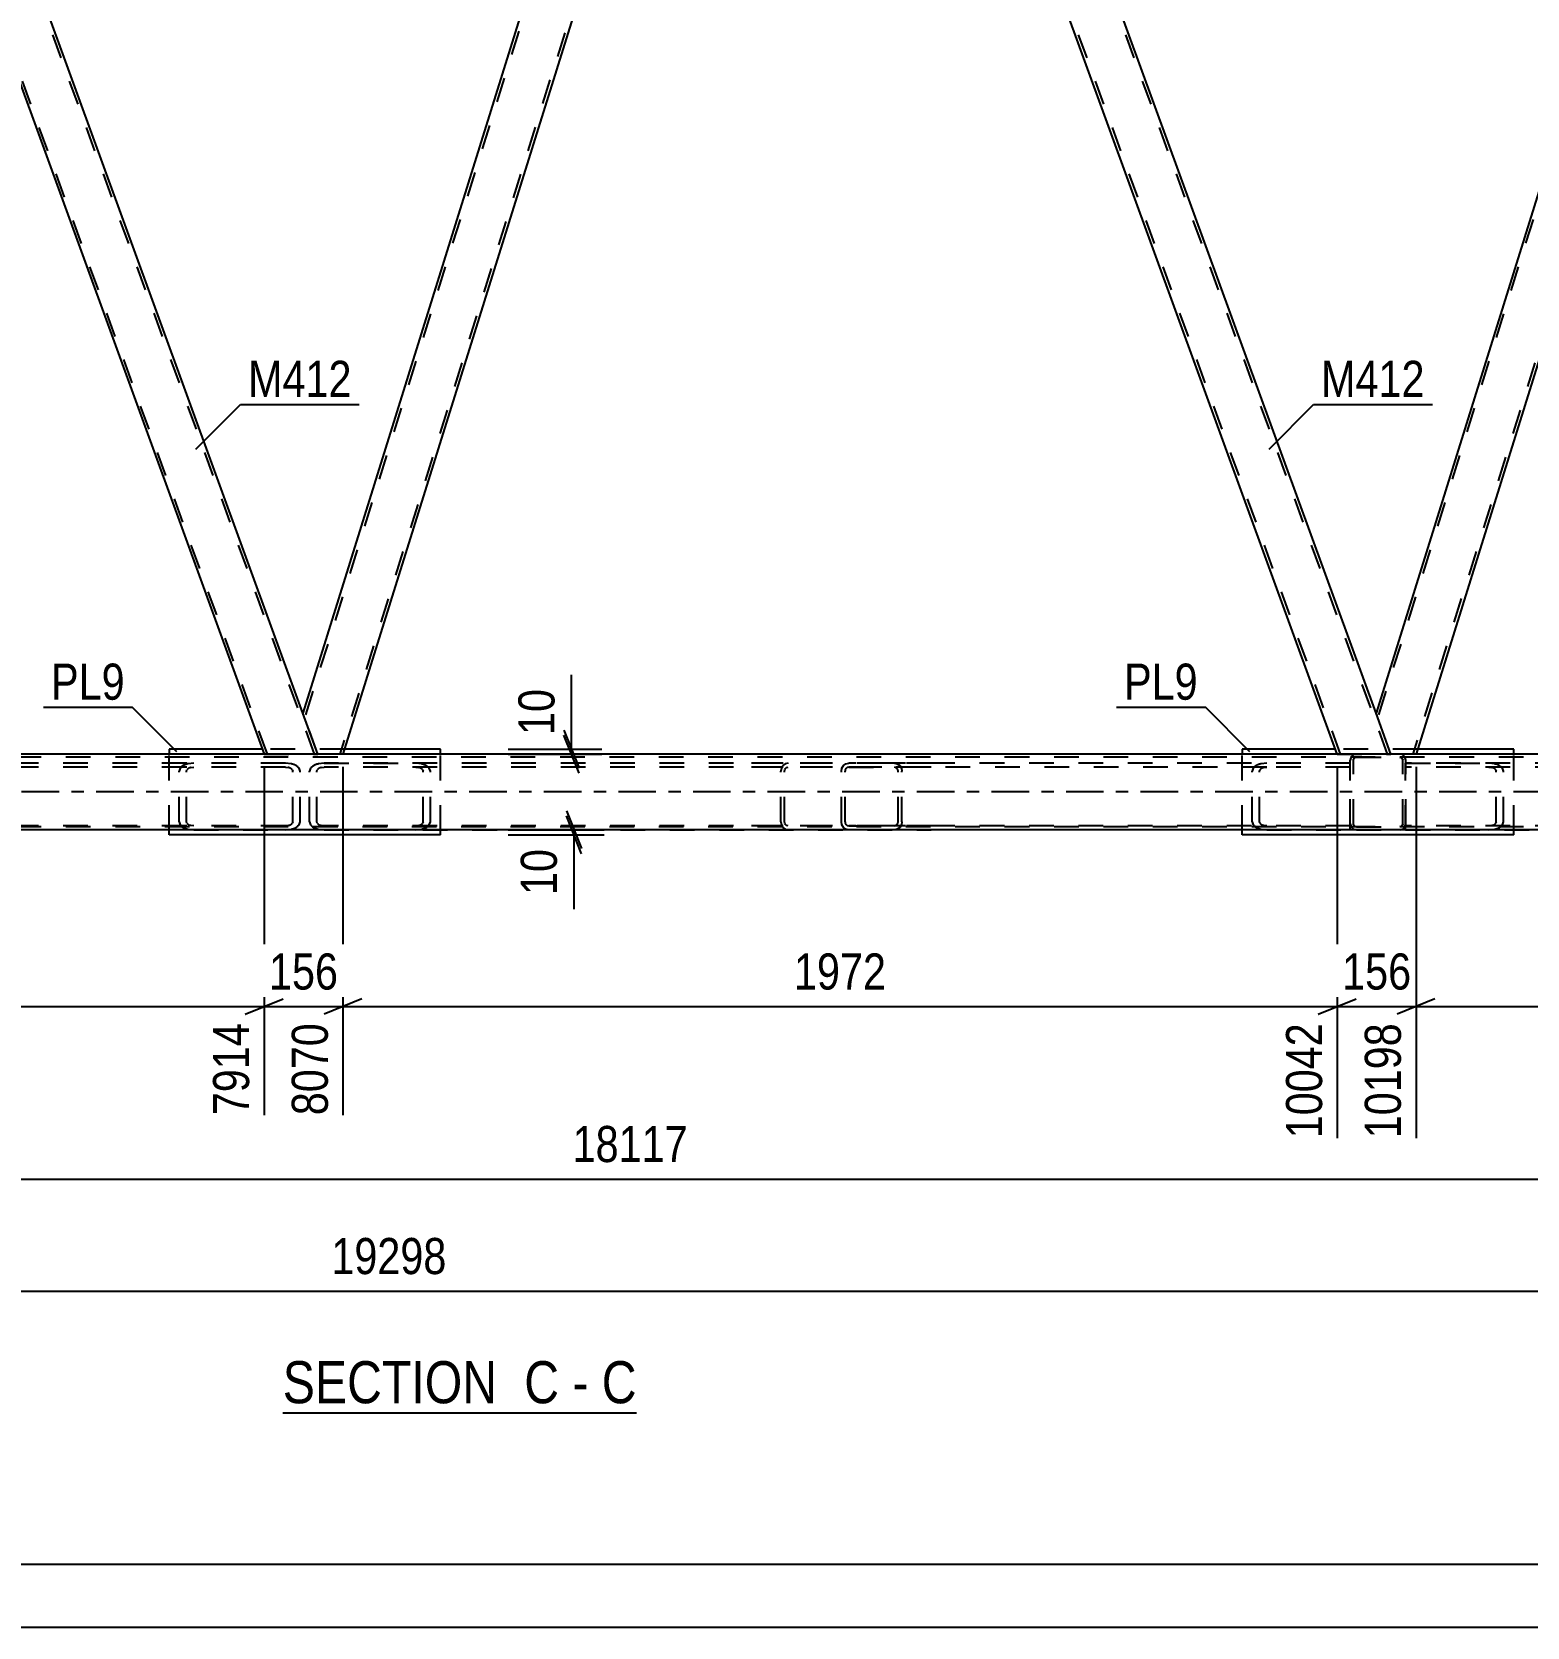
# Model space of a CAD drawing. Header units: millimetres. Extents: x -815 to 374, y -743 to 98.
# Drawn here: x -430 to -311.3, y -742.9 to -616.3 of the extents above; entities that cross this region are included whole.
import ezdxf

# ---------------------------------------------------------------- set-up
doc = ezdxf.new("R2010")
doc.units = ezdxf.units.MM
doc.linetypes.add('DXK_LINE_DOT2', pattern=[3.9198, 1.9599, -1.9599])
doc.linetypes.add('DXK_LINE_DOT3', pattern=[5.9187, 2.979, -0.9799, 0.9799, -0.9799])
doc.styles.add('Arial Narrow', font='ARIALN.TTF', dxfattribs={"height": 0.2})

# ---------------------------------------------------------------- blocks, each defined once
blk = doc.blocks.new('Unknown-232933173-1133')
at = {"color": 5, "linetype": 'Continuous'}
for p, q in [((-809.53, -737.85), (369.47, -737.85)), ((-814.53, -742.85), (374.47, -742.85))]:
    blk.add_line(p, q, dxfattribs=at)
blk = doc.blocks.new('Unknown-232933173-14 - 8685')
at = {"color": 6, "linetype": 'Continuous'}
blk.add_line((-410.05, -725.84), (-381.98, -725.84), dxfattribs=at)
at = {"color": 0, "linetype": 'Continuous'}
for points in [[(-391.94, -725.09), (-391.94, -721.59), (-410.05, -721.59), (-410.05, -725.09)], [(-388.12, -725.09), (-388.12, -721.59), (-390.89, -721.59), (-390.89, -725.09)], [(-385.79, -725.09), (-385.79, -721.59), (-387.07, -721.59), (-387.07, -725.09)], [(-381.98, -725.09), (-381.98, -721.59), (-384.74, -721.59), (-384.74, -725.09)]]:
    blk.add_wipeout(points, dxfattribs=at)
at = {"color": 7, "linetype": 'Continuous', "style": 'Arial Narrow'}
for s, p in [('SECTION ', (-410.05, -725.09)), ('C', (-390.89, -725.09)), ('C', (-384.74, -725.09)), ('-', (-387.07, -725.09))]:
    blk.add_text(s, height=3.34, dxfattribs=at).set_placement(p)
blk = doc.blocks.new('Part-232933173-8762 - 8685')
at = {"color": 2, "linetype": 'Continuous'}
for p, q in [((-451.3, -552.58), (-455.56, -552.58)), ((-408.45, -670.33), (-451.3, -552.58)), ((-454.01, -556.83), (-411.52, -673.58))]:
    blk.add_line(p, q, dxfattribs=at)
at = {"color": 7, "linetype": 'DXK_LINE_DOT2'}
for p, q in [((-455.56, -552.58), (-454.01, -556.83)), ((-411.27, -673.58), (-455.31, -552.58)), ((-407.52, -673.58), (-451.56, -552.58)), ((-407.26, -673.58), (-408.45, -670.33)), ((-411.52, -673.58), (-407.26, -673.58))]:
    blk.add_line(p, q, dxfattribs=at)
blk = doc.blocks.new('Part-232933173-8719 - 8685')
at = {"color": 7, "linetype": 'DXK_LINE_DOT2'}
for p, q in [((-320.96, -679.58), (-320.96, -674.3)), ((-320.96, -674.3), (-314.36, -674.3)), ((-273.46, -674.3), (-320.96, -674.3)), ((-273.46, -674.62), (-320.96, -674.62)), ((-313.91, -674.35), (-314.36, -674.3)), ((-314.36, -674.62), (-314.13, -674.65)), ((-313.19, -674.94), (-313.28, -674.7)), ((-313.82, -674.82), (-313.77, -674.94)), ((-313.77, -678.94), (-313.77, -674.94)), ((-313.19, -678.94), (-313.19, -674.94)), ((-273.46, -679.26), (-320.96, -679.26)), ((-320.96, -679.58), (-273.46, -679.58)), ((-314.13, -679.24), (-314.36, -679.26)), ((-314.36, -679.58), (-313.91, -679.53)), ((-313.77, -678.94), (-313.82, -679.06)), ((-313.28, -679.19), (-313.19, -678.94))]:
    blk.add_line(p, q, dxfattribs=at)
for centre, radius, start, end in [((-314.22, -675.18), 0.545, 41.9363, 80.4819), ((-314.09, -675.43), 1.09, 41.9363, 80.4819), ((-314.22, -678.7), 0.545, 279.5182, 318.0638), ((-314.09, -678.46), 1.09, 279.5182, 318.0638)]:
    blk.add_arc(centre, radius, start, end, dxfattribs=at)
blk = doc.blocks.new('Part-232933173-8721 - 8685')
at = {"color": 7, "linetype": 'DXK_LINE_DOT2'}
for p, q in [((-407.85, -674.7), (-407.93, -674.94)), ((-406.77, -674.3), (-407.22, -674.35)), ((-406.99, -674.65), (-406.77, -674.62)), ((-406.77, -674.3), (-399.49, -674.3)), ((-358.6, -674.3), (-406.77, -674.3)), ((-358.6, -674.62), (-406.77, -674.62)), ((-399.05, -674.35), (-399.49, -674.3)), ((-399.49, -674.62), (-399.27, -674.65)), ((-398.33, -674.94), (-398.42, -674.7)), ((-407.93, -678.94), (-407.93, -674.94)), ((-407.35, -674.94), (-407.31, -674.82)), ((-407.35, -678.94), (-407.35, -674.94)), ((-398.95, -674.82), (-398.91, -674.94)), ((-398.91, -678.94), (-398.91, -674.94)), ((-398.33, -678.94), (-398.33, -674.94)), ((-407.93, -678.94), (-407.85, -679.19)), ((-407.31, -679.06), (-407.35, -678.94)), ((-407.22, -679.53), (-406.77, -679.58)), ((-406.77, -679.26), (-406.99, -679.24)), ((-358.6, -679.26), (-406.77, -679.26)), ((-406.77, -679.58), (-399.49, -679.58)), ((-406.77, -679.58), (-358.6, -679.58)), ((-399.27, -679.24), (-399.49, -679.26)), ((-399.49, -679.58), (-399.05, -679.53)), ((-398.91, -678.94), (-398.95, -679.06)), ((-398.42, -679.19), (-398.33, -678.94))]:
    blk.add_line(p, q, dxfattribs=at)
for centre, radius, start, end in [((-407.04, -675.43), 1.09, 99.5182, 138.0638), ((-406.9, -675.18), 0.545, 99.5182, 138.0638), ((-399.36, -675.18), 0.545, 41.9363, 80.4819), ((-399.23, -675.43), 1.09, 41.9363, 80.4819), ((-407.04, -678.46), 1.09, 221.9363, 260.4819), ((-406.9, -678.7), 0.545, 221.9363, 260.4819), ((-399.36, -678.7), 0.545, 279.5182, 318.0638), ((-399.23, -678.46), 1.09, 279.5182, 318.0638)]:
    blk.add_arc(centre, radius, start, end, dxfattribs=at)
blk = doc.blocks.new('Part-232933173-8722 - 8685')
at = {"color": 7, "linetype": 'DXK_LINE_DOT2'}
for p, q in [((-365.73, -674.94), (-365.69, -674.7)), ((-365.69, -674.7), (-365.56, -674.49)), ((-365.56, -674.49), (-365.37, -674.35)), ((-365.37, -674.35), (-365.15, -674.3)), ((-365.26, -674.65), (-365.36, -674.72)), ((-365.15, -674.62), (-365.26, -674.65)), ((-325.36, -674.3), (-365.15, -674.3)), ((-365.15, -674.62), (-361.51, -674.62)), ((-331.98, -674.62), (-365.15, -674.62)), ((-361.51, -674.3), (-361.29, -674.35)), ((-361.4, -674.65), (-361.51, -674.62)), ((-361.31, -674.72), (-361.4, -674.65)), ((-361.29, -674.35), (-361.1, -674.49)), ((-361.1, -674.49), (-360.97, -674.7)), ((-360.97, -674.7), (-360.93, -674.94)), ((-333.05, -674.7), (-333.14, -674.94)), ((-331.98, -674.3), (-332.42, -674.35)), ((-332.2, -674.65), (-331.98, -674.62)), ((-325.36, -674.62), (-331.98, -674.62)), ((-325.36, -679.58), (-325.36, -674.3)), ((-365.73, -678.94), (-365.73, -674.94)), ((-365.42, -674.82), (-365.44, -674.94)), ((-365.44, -678.94), (-365.44, -674.94)), ((-365.36, -674.72), (-365.42, -674.82)), ((-361.24, -674.82), (-361.31, -674.72)), ((-361.22, -674.94), (-361.24, -674.82)), ((-361.22, -678.94), (-361.22, -674.94)), ((-360.93, -678.94), (-360.93, -674.94)), ((-333.14, -678.94), (-333.14, -674.94)), ((-332.56, -674.94), (-332.51, -674.82)), ((-332.56, -678.94), (-332.56, -674.94)), ((-365.69, -679.19), (-365.73, -678.94)), ((-365.56, -679.39), (-365.69, -679.19)), ((-365.37, -679.53), (-365.56, -679.39)), ((-365.44, -678.94), (-365.42, -679.06)), ((-365.42, -679.06), (-365.36, -679.17)), ((-365.15, -679.58), (-365.37, -679.53)), ((-365.36, -679.17), (-365.26, -679.24)), ((-365.26, -679.24), (-365.15, -679.26)), ((-365.15, -679.26), (-361.51, -679.26)), ((-325.36, -679.26), (-365.15, -679.26)), ((-325.36, -679.58), (-365.15, -679.58)), ((-361.51, -679.26), (-361.4, -679.24)), ((-361.29, -679.53), (-361.51, -679.58)), ((-361.4, -679.24), (-361.31, -679.17)), ((-361.31, -679.17), (-361.24, -679.06)), ((-361.1, -679.39), (-361.29, -679.53)), ((-361.24, -679.06), (-361.22, -678.94)), ((-360.97, -679.19), (-361.1, -679.39)), ((-360.93, -678.94), (-360.97, -679.19)), ((-333.14, -678.94), (-333.05, -679.19)), ((-332.51, -679.06), (-332.56, -678.94)), ((-332.42, -679.53), (-331.98, -679.58)), ((-331.98, -679.26), (-332.2, -679.24)), ((-331.98, -679.58), (-325.36, -679.58))]:
    blk.add_line(p, q, dxfattribs=at)
for centre, radius, start, end in [((-332.24, -675.42), 1.09, 99.5182, 138.0638), ((-332.11, -675.18), 0.545, 99.5182, 138.0638), ((-332.24, -678.46), 1.09, 221.9363, 260.4819), ((-332.11, -678.7), 0.545, 221.9363, 260.4819)]:
    blk.add_arc(centre, radius, start, end, dxfattribs=at)
blk = doc.blocks.new('Part-232933173-8787 - 8685')
at = {"color": 2, "linetype": 'Continuous'}
for p, q in [((-286.61, -552.58), (-323.31, -670.33)), ((-285.29, -552.58), (-286.61, -552.58)), ((-285.29, -552.58), (-283.75, -556.83)), ((-283.75, -556.83), (-320.14, -673.58)), ((-322.13, -673.58), (-323.31, -670.33))]:
    blk.add_line(p, q, dxfattribs=at)
at = {"color": 7, "linetype": 'DXK_LINE_DOT2'}
for p, q in [((-286.36, -552.58), (-323.18, -670.7)), ((-283.88, -556.46), (-320.39, -673.58)), ((-320.14, -673.58), (-322.13, -673.58))]:
    blk.add_line(p, q, dxfattribs=at)
blk = doc.blocks.new('Part-232933173-8724 - 8685')
at = {"color": 7, "linetype": 'DXK_LINE_DOT2'}
for p, q in [((-450.87, -674.94), (-450.82, -674.7)), ((-450.82, -674.7), (-450.7, -674.49)), ((-450.7, -674.49), (-450.51, -674.35)), ((-450.51, -674.35), (-450.29, -674.3)), ((-450.4, -674.65), (-450.49, -674.72)), ((-450.29, -674.62), (-450.4, -674.65)), ((-409.83, -674.3), (-450.29, -674.3)), ((-450.29, -674.62), (-446.65, -674.62)), ((-409.83, -674.62), (-450.29, -674.62)), ((-446.65, -674.3), (-446.42, -674.35)), ((-446.53, -674.65), (-446.65, -674.62)), ((-446.44, -674.72), (-446.53, -674.65)), ((-446.42, -674.35), (-446.23, -674.49)), ((-446.23, -674.49), (-446.11, -674.7)), ((-446.11, -674.7), (-446.06, -674.94)), ((-418.19, -674.7), (-418.27, -674.94)), ((-417.11, -674.3), (-417.56, -674.35)), ((-417.33, -674.65), (-417.11, -674.62)), ((-409.39, -674.35), (-409.83, -674.3)), ((-409.83, -674.62), (-409.61, -674.65)), ((-408.67, -674.94), (-408.76, -674.7)), ((-450.87, -678.94), (-450.87, -674.94)), ((-450.55, -674.82), (-450.58, -674.94)), ((-450.58, -678.94), (-450.58, -674.94)), ((-450.49, -674.72), (-450.55, -674.82)), ((-446.38, -674.82), (-446.44, -674.72)), ((-446.35, -674.94), (-446.38, -674.82)), ((-446.35, -678.94), (-446.35, -674.94)), ((-446.06, -678.94), (-446.06, -674.94)), ((-418.27, -678.94), (-418.27, -674.94)), ((-417.69, -674.94), (-417.65, -674.82)), ((-417.69, -678.94), (-417.69, -674.94)), ((-409.29, -674.82), (-409.25, -674.94)), ((-409.25, -678.94), (-409.25, -674.94)), ((-408.67, -678.94), (-408.67, -674.94)), ((-450.82, -679.19), (-450.87, -678.94)), ((-450.7, -679.39), (-450.82, -679.19)), ((-450.51, -679.53), (-450.7, -679.39)), ((-450.58, -678.94), (-450.55, -679.06)), ((-450.55, -679.06), (-450.49, -679.17)), ((-450.29, -679.58), (-450.51, -679.53)), ((-450.49, -679.17), (-450.4, -679.24)), ((-450.4, -679.24), (-450.29, -679.26)), ((-450.29, -679.26), (-446.65, -679.26)), ((-409.83, -679.26), (-450.29, -679.26)), ((-450.29, -679.58), (-446.65, -679.58)), ((-409.83, -679.58), (-450.29, -679.58)), ((-446.65, -679.26), (-446.53, -679.24)), ((-446.42, -679.53), (-446.65, -679.58)), ((-446.53, -679.24), (-446.44, -679.17)), ((-446.44, -679.17), (-446.38, -679.06)), ((-446.23, -679.39), (-446.42, -679.53)), ((-446.38, -679.06), (-446.35, -678.94)), ((-446.11, -679.19), (-446.23, -679.39)), ((-446.06, -678.94), (-446.11, -679.19)), ((-418.27, -678.94), (-418.19, -679.19)), ((-417.65, -679.06), (-417.69, -678.94)), ((-417.56, -679.53), (-417.11, -679.58)), ((-417.11, -679.26), (-417.33, -679.24)), ((-417.11, -679.58), (-409.83, -679.58)), ((-409.61, -679.24), (-409.83, -679.26)), ((-409.83, -679.58), (-409.39, -679.53)), ((-409.25, -678.94), (-409.29, -679.06)), ((-408.76, -679.19), (-408.67, -678.94))]:
    blk.add_line(p, q, dxfattribs=at)
for centre, radius, start, end in [((-417.38, -675.42), 1.09, 99.5182, 138.0638), ((-417.24, -675.18), 0.545, 99.5182, 138.0638), ((-409.7, -675.18), 0.545, 41.9363, 80.4819), ((-409.57, -675.42), 1.09, 41.9363, 80.4819), ((-417.38, -678.46), 1.09, 221.9363, 260.4819), ((-417.24, -678.7), 0.545, 221.9363, 260.4819), ((-409.7, -678.7), 0.545, 279.5182, 318.0638), ((-409.57, -678.46), 1.09, 279.5182, 318.0638)]:
    blk.add_arc(centre, radius, start, end, dxfattribs=at)
blk = doc.blocks.new('Part-232933173-8792 - 8685')
at = {"color": 2, "linetype": 'Continuous'}
for p, q in [((-371.75, -552.58), (-408.45, -670.33)), ((-370.43, -552.58), (-371.75, -552.58)), ((-370.43, -552.58), (-368.88, -556.83)), ((-368.88, -556.83), (-405.27, -673.58)), ((-407.26, -673.58), (-408.45, -670.33))]:
    blk.add_line(p, q, dxfattribs=at)
at = {"color": 7, "linetype": 'DXK_LINE_DOT2'}
for p, q in [((-371.49, -552.58), (-408.31, -670.7)), ((-369.02, -556.46), (-405.52, -673.58)), ((-405.27, -673.58), (-407.26, -673.58))]:
    blk.add_line(p, q, dxfattribs=at)
blk = doc.blocks.new('Part-232933173-8730 - 8685')
at = {"color": 7, "linetype": 'DXK_LINE_DOT2'}
for p, q in [((-325.32, -673.88), (-325.35, -674.06)), ((-325.35, -679.1), (-325.35, -674.06)), ((-325.35, -674.06), (-325.35, -674.06)), ((-325.32, -673.87), (-325.32, -673.88)), ((-325.11, -674.06), (-325.1, -673.97)), ((-325.11, -674.06), (-325.11, -674.06)), ((-325.11, -679.1), (-325.11, -674.06)), ((-325.1, -673.97), (-325.04, -673.89)), ((-324.87, -673.58), (-325.06, -673.62)), ((-325.04, -673.89), (-324.97, -673.84)), ((-324.97, -673.84), (-324.87, -673.82)), ((-321.43, -673.58), (-324.87, -673.58)), ((-324.87, -673.58), (-324.87, -673.58)), ((-324.87, -673.82), (-324.87, -673.82)), ((-324.87, -673.82), (-321.43, -673.82)), ((-321.43, -673.58), (-321.43, -673.58)), ((-321.25, -673.62), (-321.43, -673.58)), ((-321.43, -673.82), (-321.43, -673.82)), ((-321.43, -673.82), (-321.34, -673.84)), ((-321.34, -673.84), (-321.27, -673.89)), ((-321.27, -673.89), (-321.21, -673.97)), ((-321.21, -673.97), (-321.19, -674.06)), ((-321.19, -674.06), (-321.19, -674.06)), ((-321.19, -679.1), (-321.19, -674.06)), ((-320.99, -673.88), (-320.99, -673.87)), ((-320.95, -674.06), (-320.99, -673.88)), ((-320.95, -679.1), (-320.95, -674.06)), ((-320.95, -674.06), (-320.95, -674.06)), ((-325.35, -679.1), (-325.35, -679.1)), ((-325.35, -679.1), (-325.32, -679.28)), ((-325.11, -679.1), (-325.11, -679.1)), ((-325.1, -679.19), (-325.11, -679.1)), ((-325.04, -679.27), (-325.1, -679.19)), ((-325.06, -679.54), (-324.87, -679.58)), ((-324.97, -679.32), (-325.04, -679.27)), ((-324.87, -679.34), (-324.97, -679.32)), ((-324.87, -679.34), (-324.87, -679.34)), ((-324.87, -679.34), (-321.43, -679.34)), ((-324.87, -679.58), (-321.43, -679.58)), ((-324.87, -679.58), (-324.87, -679.58)), ((-321.34, -679.32), (-321.43, -679.34)), ((-321.43, -679.34), (-321.43, -679.34)), ((-321.43, -679.58), (-321.25, -679.54)), ((-321.43, -679.58), (-321.43, -679.58)), ((-321.27, -679.27), (-321.34, -679.32)), ((-321.21, -679.19), (-321.27, -679.27)), ((-321.19, -679.1), (-321.21, -679.19)), ((-321.19, -679.1), (-321.19, -679.1)), ((-320.99, -679.28), (-320.95, -679.1)), ((-320.95, -679.1), (-320.95, -679.1))]:
    blk.add_line(p, q, dxfattribs=at)
for centre, start, end in [((-324.87, -674.06), 112.5, 157.5), ((-321.43, -674.06), 22.5, 67.5), ((-324.87, -679.1), 202.5, 247.5), ((-321.43, -679.1), 292.5, 337.5)]:
    blk.add_arc(centre, 0.48, start, end, dxfattribs=at)
blk = doc.blocks.new('Part-232933173-8757 - 8685')
at = {"color": 2, "linetype": 'Continuous'}
for p, q in [((-366.17, -552.58), (-370.43, -552.58)), ((-323.31, -670.33), (-366.17, -552.58)), ((-326.39, -673.58), (-368.88, -556.83))]:
    blk.add_line(p, q, dxfattribs=at)
at = {"color": 7, "linetype": 'DXK_LINE_DOT2'}
for p, q in [((-370.43, -552.58), (-368.88, -556.83)), ((-326.13, -673.58), (-370.17, -552.58)), ((-322.39, -673.58), (-366.43, -552.58)), ((-322.13, -673.58), (-323.31, -670.33)), ((-326.39, -673.58), (-322.13, -673.58))]:
    blk.add_line(p, q, dxfattribs=at)
blk = doc.blocks.new('Part-232933173-8843 - 8685')
at = {"color": 7, "linetype": 'DXK_LINE_DOT2'}
for p, q in [((-367.04, -674.3), (-372.87, -674.3)), ((-367.04, -674.62), (-372.87, -674.62)), ((-370.49, -674.7), (-370.54, -674.94)), ((-370.37, -674.49), (-370.49, -674.7)), ((-370.18, -674.35), (-370.37, -674.49)), ((-369.96, -674.3), (-370.18, -674.35)), ((-370.16, -674.72), (-370.07, -674.65)), ((-370.07, -674.65), (-369.96, -674.62)), ((-370.54, -678.94), (-370.54, -674.94)), ((-370.25, -674.94), (-370.22, -674.82)), ((-370.25, -678.94), (-370.25, -674.94)), ((-370.22, -674.82), (-370.16, -674.72)), ((-367.04, -679.26), (-372.87, -679.26)), ((-367.04, -679.58), (-372.87, -679.58)), ((-370.54, -678.94), (-370.49, -679.19)), ((-370.49, -679.19), (-370.37, -679.39)), ((-370.37, -679.39), (-370.18, -679.53)), ((-370.22, -679.06), (-370.25, -678.94)), ((-370.16, -679.17), (-370.22, -679.06)), ((-370.18, -679.53), (-369.96, -679.58)), ((-370.07, -679.24), (-370.16, -679.17)), ((-369.96, -679.26), (-370.07, -679.24))]:
    blk.add_line(p, q, dxfattribs=at)
blk = doc.blocks.new('Part-232933173-8874 - 8685')
at = {"color": 2, "linetype": 'Continuous'}
for p, q in [((-411.67, -673.18), (-419.07, -673.18)), ((-419.07, -673.18), (-419.07, -673.58)), ((-397.53, -673.18), (-405.15, -673.18)), ((-397.53, -673.58), (-397.53, -673.18)), ((-419.07, -679.98), (-419.07, -679.58)), ((-397.53, -679.98), (-397.53, -679.58)), ((-397.53, -679.98), (-419.07, -679.98))]:
    blk.add_line(p, q, dxfattribs=at)
at = {"color": 7, "linetype": 'DXK_LINE_DOT2'}
for p, q in [((-405.15, -673.18), (-411.67, -673.18)), ((-419.07, -679.58), (-419.07, -673.58)), ((-397.53, -679.58), (-397.53, -673.58))]:
    blk.add_line(p, q, dxfattribs=at)
blk = doc.blocks.new('Part-232933173-8875 - 8685')
at = {"color": 2, "linetype": 'Continuous'}
for p, q in [((-326.53, -673.18), (-333.94, -673.18)), ((-333.94, -673.18), (-333.94, -673.58)), ((-312.39, -673.18), (-320.01, -673.18)), ((-312.39, -673.58), (-312.39, -673.18)), ((-333.94, -679.98), (-333.94, -679.58)), ((-312.39, -679.98), (-312.39, -679.58)), ((-312.39, -679.98), (-333.94, -679.98))]:
    blk.add_line(p, q, dxfattribs=at)
at = {"color": 7, "linetype": 'DXK_LINE_DOT2'}
for p, q in [((-320.01, -673.18), (-326.53, -673.18)), ((-333.94, -679.58), (-333.94, -673.58)), ((-312.39, -679.58), (-312.39, -673.58))]:
    blk.add_line(p, q, dxfattribs=at)
blk = doc.blocks.new('Part-232933173-8921 - 8685')
at = {"color": 7, "linetype": 'DXK_LINE_DOT2'}
for p, q in [((-48.99, -673.82), (-728.07, -673.82)), ((-48.99, -679.34), (-728.07, -679.34))]:
    blk.add_line(p, q, dxfattribs=at)
at = {"color": 2, "linetype": 'Continuous'}
for p, q in [((-48.99, -673.58), (-724.07, -673.58)), ((-48.99, -679.58), (-724.07, -679.58))]:
    blk.add_line(p, q, dxfattribs=at)
at = {"color": 7, "linetype": 'DXK_LINE_DOT3'}
blk.add_line((-48.99, -676.58), (-728.07, -676.58), dxfattribs=at)
blk = doc.blocks.new('StraightDimension-232933173-9169 - 8685')
at = {"color": 7, "linetype": 'Continuous'}
blk.add_line((-767.14, -716.19), (-36.09, -716.19), dxfattribs=at)
at = {"color": 0}
blk.add_wipeout([(-396.45, -715.44), (-396.45, -711.24), (-406.79, -711.24), (-406.79, -715.44)], dxfattribs=at)
at = {"color": 3, "style": 'Arial Narrow'}
blk.add_text('19298', height=2.863, dxfattribs=at).set_placement((-406.19, -714.84))
blk = doc.blocks.new('StraightDimension-232933173-9830 - 8685')
at = {"color": 7, "linetype": 'Continuous'}
for p, q in [((-405.27, -674.58), (-405.27, -702.23)), ((-326.39, -674.58), (-326.39, -704.06)), ((-403.77, -693.01), (-406.77, -694.21)), ((-405.27, -693.61), (-326.39, -693.61)), ((-327.89, -694.21), (-324.89, -693.01))]:
    blk.add_line(p, q, dxfattribs=at)
at = {"color": 0}
blk.add_wipeout([(-361.57, -692.86), (-361.57, -688.66), (-370.09, -688.66), (-370.09, -692.86)], dxfattribs=at)
at = {"color": 3, "style": 'Arial Narrow'}
blk.add_text('1972', height=2.863, dxfattribs=at).set_placement((-369.49, -692.26))
at = {"color": 0, "linetype": 'Continuous'}
blk.add_wipeout([(-326.99, -694.31), (-331.19, -694.31), (-331.19, -704.66), (-326.99, -704.66)], dxfattribs=at)
at = {"color": 3, "linetype": 'Continuous', "style": 'Arial Narrow'}
blk.add_text('10042', height=2.863, rotation=90.0002, dxfattribs=at).set_placement((-327.59, -704.06))
blk = doc.blocks.new('StraightDimension-232933173-9784 - 8685')
at = {"color": 7, "linetype": 'Continuous'}
for p, q in [((-490.41, -674.58), (-490.41, -702.23)), ((-411.52, -674.58), (-411.52, -702.23)), ((-488.91, -693.01), (-491.91, -694.21)), ((-490.41, -693.61), (-411.52, -693.61)), ((-413.02, -694.21), (-410.02, -693.01))]:
    blk.add_line(p, q, dxfattribs=at)
at = {"color": 0}
blk.add_wipeout([(-446.71, -692.86), (-446.71, -688.66), (-455.22, -688.66), (-455.22, -692.86)], dxfattribs=at)
at = {"color": 3, "style": 'Arial Narrow'}
blk.add_text('1972', height=2.863, dxfattribs=at).set_placement((-454.62, -692.26))
at = {"color": 0, "linetype": 'Continuous'}
blk.add_wipeout([(-412.12, -694.31), (-416.32, -694.31), (-416.32, -702.83), (-412.12, -702.83)], dxfattribs=at)
at = {"color": 3, "linetype": 'Continuous', "style": 'Arial Narrow'}
blk.add_text('7914', height=2.863, rotation=90.0002, dxfattribs=at).set_placement((-412.72, -702.23))
blk = doc.blocks.new('StraightDimension-232933173-9807 - 8685')
at = {"color": 7, "linetype": 'Continuous'}
for p, q in [((-411.52, -674.58), (-411.52, -702.23)), ((-405.27, -674.58), (-405.27, -702.23)), ((-413.02, -694.21), (-410.02, -693.01)), ((-411.52, -693.61), (-405.27, -693.61)), ((-403.77, -693.01), (-406.77, -694.21))]:
    blk.add_line(p, q, dxfattribs=at)
at = {"color": 0}
blk.add_wipeout([(-405.05, -692.86), (-405.05, -688.66), (-411.74, -688.66), (-411.74, -692.86)], dxfattribs=at)
at = {"color": 0, "linetype": 'Continuous'}
blk.add_wipeout([(-405.87, -694.31), (-410.07, -694.31), (-410.07, -702.83), (-405.87, -702.83)], dxfattribs=at)
at = {"color": 3, "style": 'Arial Narrow'}
blk.add_text('156', height=2.863, dxfattribs=at).set_placement((-411.14, -692.26))
at = {"color": 3, "linetype": 'Continuous', "style": 'Arial Narrow'}
blk.add_text('8070', height=2.863, rotation=90.0002, dxfattribs=at).set_placement((-406.47, -702.23))
blk = doc.blocks.new('StraightDimension-232933173-9130 - 8685')
at = {"color": 7, "linetype": 'Continuous'}
blk.add_line((-728.07, -707.3), (-36.89, -707.3), dxfattribs=at)
at = {"color": 0}
blk.add_wipeout([(-377.31, -706.55), (-377.31, -702.35), (-387.65, -702.35), (-387.65, -706.55)], dxfattribs=at)
at = {"color": 3, "style": 'Arial Narrow'}
blk.add_text('18117', height=2.863, dxfattribs=at).set_placement((-387.05, -705.95))
blk = doc.blocks.new('StraightDimension-232933173-9853 - 8685')
at = {"color": 7, "linetype": 'Continuous'}
for p, q in [((-326.39, -674.58), (-326.39, -704.06)), ((-320.14, -674.58), (-320.14, -704.06)), ((-327.89, -694.21), (-324.89, -693.01)), ((-326.39, -693.61), (-320.14, -693.61)), ((-318.64, -693.01), (-321.64, -694.21))]:
    blk.add_line(p, q, dxfattribs=at)
at = {"color": 0}
blk.add_wipeout([(-319.92, -692.86), (-319.92, -688.66), (-326.6, -688.66), (-326.6, -692.86)], dxfattribs=at)
at = {"color": 0, "linetype": 'Continuous'}
blk.add_wipeout([(-320.74, -694.31), (-324.94, -694.31), (-324.94, -704.66), (-320.74, -704.66)], dxfattribs=at)
at = {"color": 3, "style": 'Arial Narrow'}
blk.add_text('156', height=2.863, dxfattribs=at).set_placement((-326, -692.26))
at = {"color": 3, "linetype": 'Continuous', "style": 'Arial Narrow'}
blk.add_text('10198', height=2.863, rotation=90.0002, dxfattribs=at).set_placement((-321.34, -704.06))
blk = doc.blocks.new('StraightDimension-232933173-9876 - 8685')
at = {"color": 7, "linetype": 'Continuous'}
for p, q in [((-320.14, -674.58), (-320.14, -704.06)), ((-241.25, -674.58), (-241.25, -704.06)), ((-318.64, -693.01), (-321.64, -694.21)), ((-320.14, -693.61), (-241.25, -693.61)), ((-242.75, -694.21), (-239.75, -693.01))]:
    blk.add_line(p, q, dxfattribs=at)
at = {"color": 0}
blk.add_wipeout([(-276.44, -692.86), (-276.44, -688.66), (-284.95, -688.66), (-284.95, -692.86)], dxfattribs=at)
at = {"color": 3, "style": 'Arial Narrow'}
blk.add_text('1972', height=2.863, dxfattribs=at).set_placement((-284.35, -692.26))
at = {"color": 0, "linetype": 'Continuous'}
blk.add_wipeout([(-241.85, -694.31), (-246.05, -694.31), (-246.05, -704.66), (-241.85, -704.66)], dxfattribs=at)
at = {"color": 3, "linetype": 'Continuous', "style": 'Arial Narrow'}
blk.add_text('12171', height=2.863, rotation=90.0002, dxfattribs=at).set_placement((-242.45, -704.06))
blk = doc.blocks.new('StraightDimension-232933173-38669 - 8685')
at = {"color": 7, "linetype": 'Continuous'}
for p, q in [((-387.14, -673.18), (-387.14, -667.28)), ((-387.14, -673.18), (-387.14, -667.28)), ((-387.74, -671.68), (-386.54, -674.68)), ((-386.54, -675.08), (-387.74, -672.08)), ((-392.16, -673.18), (-384.74, -673.18)), ((-387.14, -673.58), (-387.14, -673.18)), ((-392.16, -673.58), (-384.74, -673.58))]:
    blk.add_line(p, q, dxfattribs=at)
at = {"color": 0}
blk.add_wipeout([(-387.89, -667.8), (-392.09, -667.8), (-392.09, -672.66), (-387.89, -672.66)], dxfattribs=at)
at = {"color": 3, "style": 'Arial Narrow'}
blk.add_text('10', height=2.863, rotation=90.0002, dxfattribs=at).set_placement((-388.49, -672.06))
blk = doc.blocks.new('StraightDimension-232933173-38671 - 8685')
at = {"color": 7, "linetype": 'Continuous'}
for p, q in [((-387.55, -678.08), (-386.35, -681.08)), ((-386.35, -681.48), (-387.55, -678.48)), ((-392.16, -679.58), (-384.55, -679.58)), ((-386.95, -679.98), (-386.95, -679.58)), ((-392.16, -679.98), (-384.55, -679.98)), ((-386.95, -679.98), (-386.95, -685.89)), ((-386.95, -679.98), (-386.95, -685.89))]:
    blk.add_line(p, q, dxfattribs=at)
at = {"color": 0}
blk.add_wipeout([(-387.7, -680.51), (-391.9, -680.51), (-391.9, -685.36), (-387.7, -685.36)], dxfattribs=at)
at = {"color": 3, "style": 'Arial Narrow'}
blk.add_text('10', height=2.863, rotation=90.0002, dxfattribs=at).set_placement((-388.3, -684.76))
blk = doc.blocks.new('Mark-232933173-8753 - 8685')
at = {"color": 0}
blk.add_wipeout([(-319.44, -645.23), (-319.44, -642.23), (-327.67, -642.23), (-327.67, -645.23)], dxfattribs=at)
blk.add_wipeout([(-319.44, -645.23), (-319.44, -642.23), (-327.67, -642.23), (-327.67, -645.23)], dxfattribs=at)
at = {"color": 30, "linetype": 'Continuous'}
for p, q in [((-331.8, -649.37), (-328.27, -645.83)), ((-328.27, -645.83), (-318.84, -645.83))]:
    blk.add_line(p, q, dxfattribs=at)
at = {"color": 3, "style": 'Arial Narrow'}
blk.add_text('M412', height=2.863, dxfattribs=at).set_placement((-327.67, -645.23))
blk = doc.blocks.new('Mark-232933173-8758 - 8685')
at = {"color": 0}
blk.add_wipeout([(-404.58, -645.23), (-404.58, -642.23), (-412.8, -642.23), (-412.8, -645.23)], dxfattribs=at)
blk.add_wipeout([(-404.58, -645.23), (-404.58, -642.23), (-412.8, -642.23), (-412.8, -645.23)], dxfattribs=at)
at = {"color": 30, "linetype": 'Continuous'}
for p, q in [((-416.94, -649.37), (-413.4, -645.83)), ((-413.4, -645.83), (-403.98, -645.83))]:
    blk.add_line(p, q, dxfattribs=at)
at = {"color": 3, "style": 'Arial Narrow'}
blk.add_text('M412', height=2.863, dxfattribs=at).set_placement((-412.8, -645.23))
blk = doc.blocks.new('Mark-232933173-60026 - 8685')
at = {"color": 0}
blk.add_wipeout([(-422.59, -669.26), (-422.59, -666.26), (-428.43, -666.26), (-428.43, -669.26)], dxfattribs=at)
blk.add_wipeout([(-422.59, -669.26), (-422.59, -666.26), (-428.43, -666.26), (-428.43, -669.26)], dxfattribs=at)
at = {"color": 30, "linetype": 'Continuous'}
for p in [(-429.03, -669.86), (-418.45, -673.39)]:
    blk.add_line(p, (-421.99, -669.86), dxfattribs=at)
at = {"color": 3, "style": 'Arial Narrow'}
blk.add_text('PL9', height=2.863, dxfattribs=at).set_placement((-428.43, -669.26))
blk = doc.blocks.new('Mark-232933173-60029 - 8685')
at = {"color": 0}
blk.add_wipeout([(-337.45, -669.26), (-337.45, -666.26), (-343.3, -666.26), (-343.3, -669.26)], dxfattribs=at)
blk.add_wipeout([(-337.45, -669.26), (-337.45, -666.26), (-343.3, -666.26), (-343.3, -669.26)], dxfattribs=at)
at = {"color": 30, "linetype": 'Continuous'}
for p in [(-343.9, -669.86), (-333.32, -673.39)]:
    blk.add_line(p, (-336.85, -669.86), dxfattribs=at)
at = {"color": 3, "style": 'Arial Narrow'}
blk.add_text('PL9', height=2.863, dxfattribs=at).set_placement((-343.3, -669.26))

msp = doc.modelspace()

# ---------------------------------------------------------------- block references
for name in ['Unknown-232933173-1133', 'Part-232933173-8762 - 8685', 'Part-232933173-8792 - 8685', 'Part-232933173-8757 - 8685', 'Part-232933173-8787 - 8685', 'Part-232933173-8874 - 8685', 'Part-232933173-8875 - 8685', 'Part-232933173-8921 - 8685', 'Part-232933173-8724 - 8685', 'Part-232933173-8721 - 8685', 'Part-232933173-8843 - 8685', 'Part-232933173-8722 - 8685', 'Part-232933173-8730 - 8685', 'Part-232933173-8719 - 8685']:
    msp.add_blockref(name, (0, 0))

# ---------------------------------------------------------------- next in the draw order: block references
for name in ['StraightDimension-232933173-9169 - 8685', 'Unknown-232933173-14 - 8685']:
    msp.add_blockref(name, (0, 0))

# ---------------------------------------------------------------- next in the draw order: block references
for name in ['Mark-232933173-8758 - 8685', 'Mark-232933173-8753 - 8685', 'Mark-232933173-60026 - 8685', 'Mark-232933173-60029 - 8685', 'StraightDimension-232933173-9784 - 8685', 'StraightDimension-232933173-9830 - 8685']:
    msp.add_blockref(name, (0, 0))

# ---------------------------------------------------------------- next in the draw order: block references
for name in ['StraightDimension-232933173-38669 - 8685', 'StraightDimension-232933173-9807 - 8685']:
    msp.add_blockref(name, (0, 0))

# ---------------------------------------------------------------- next in the draw order: block references
msp.add_blockref('StraightDimension-232933173-9130 - 8685', (0, 0))

# ---------------------------------------------------------------- next in the draw order: block references
for name in ['StraightDimension-232933173-9853 - 8685', 'StraightDimension-232933173-38671 - 8685']:
    msp.add_blockref(name, (0, 0))

# ---------------------------------------------------------------- next in the draw order: block references
msp.add_blockref('StraightDimension-232933173-9876 - 8685', (0, 0))

doc.saveas('drawing.dxf')
